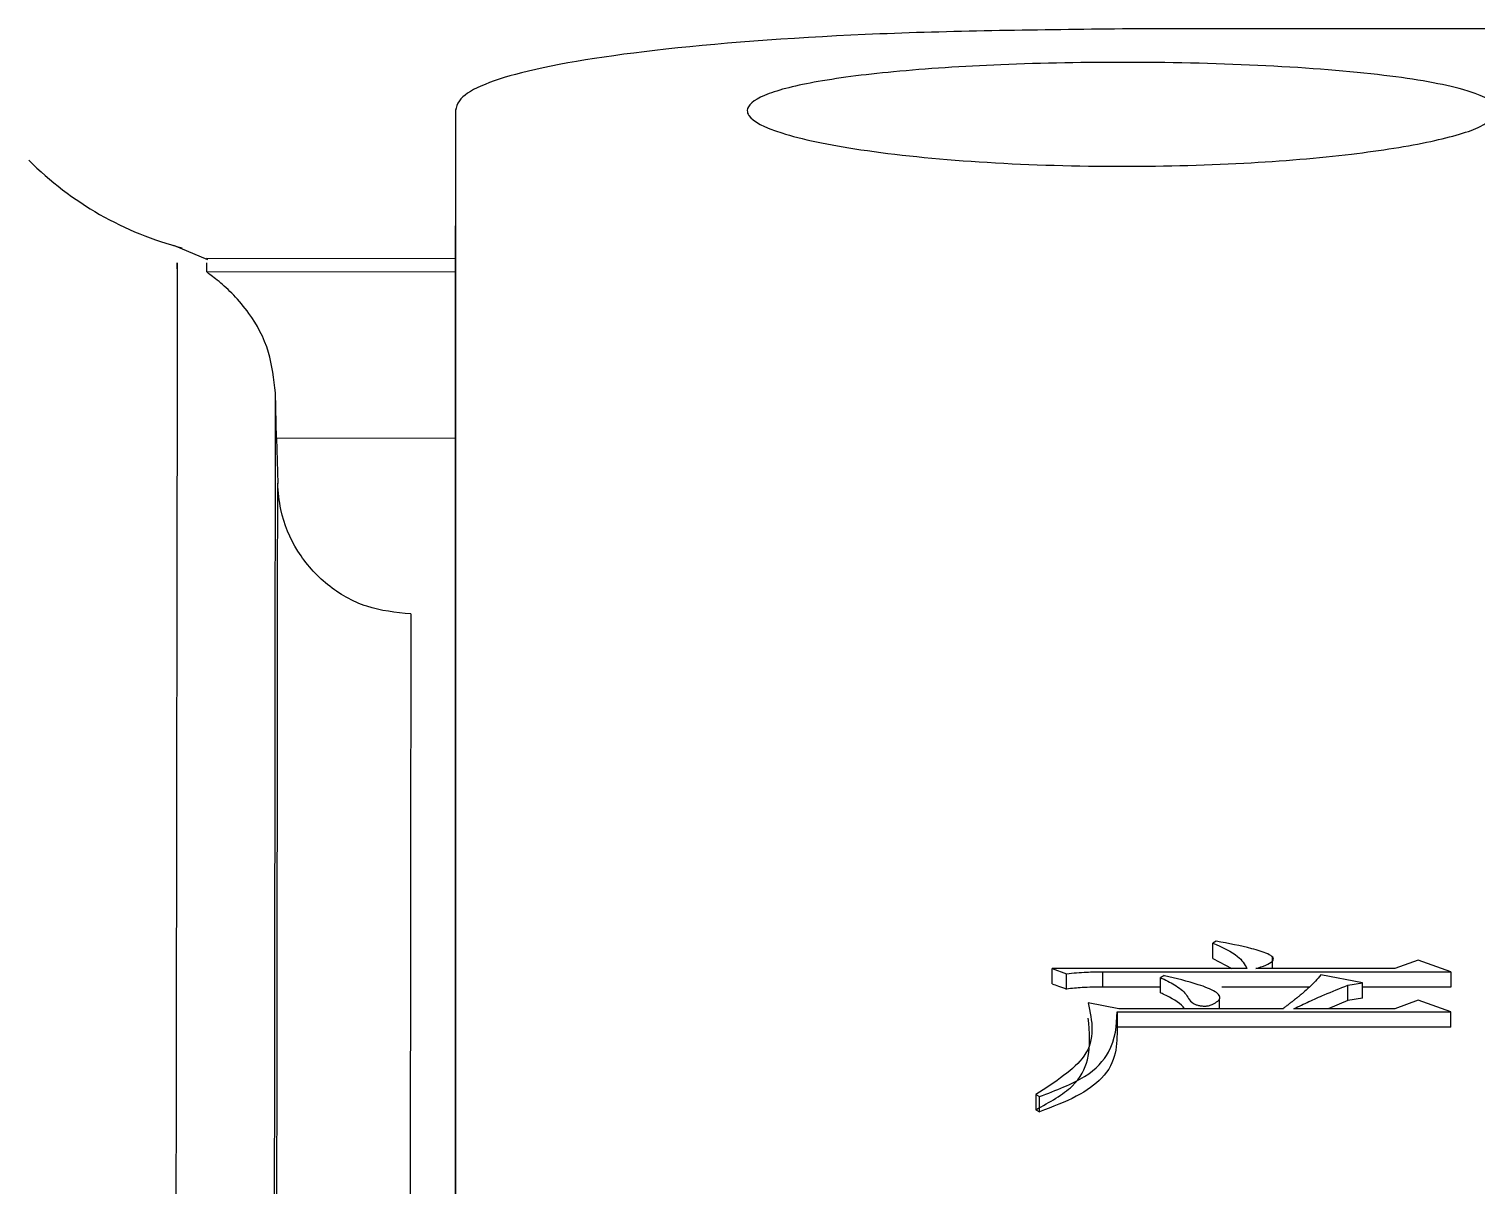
# Model space of a CAD drawing. Header units: millimetres. Extents: x 2003 to 4439, y 563 to 2285.
# Drawn here: x 2502.05 to 2510.73, y 2108.22 to 2115.15 of the extents above; entities that cross this region are included whole.
import ezdxf

# ---------------------------------------------------------------- set-up
doc = ezdxf.new("R2010")
doc.units = ezdxf.units.MM

msp = doc.modelspace()

# ---------------------------------------------------------------- linework, layer by layer
at = {"color": 7, "linetype": 'Continuous', "lineweight": 25}
for p, q in [((2545.61, 2115.1503), (2508.61, 2115.1518)), ((2504.6101, 2114.6691), (2504.61, 2113.9776)), ((2503.1242, 2113.7664), (2502.9207, 2113.8523)), ((2504.6101, 2113.7726), (2503.1169, 2113.7758)), ((2503.1169, 2113.749), (2503.1169, 2113.6976)), ((2503.1169, 2113.6976), (2504.6101, 2113.6944)), ((2503.5306, 2112.967), (2503.5306, 2112.9691)), ((2503.5373, 2112.6977), (2503.5306, 2112.9691)), ((2503.5373, 2112.6977), (2503.544, 2112.4271)), ((2504.6101, 2112.6954), (2503.5373, 2112.6977)), ((2509.1733, 2109.682), (2509.1517, 2109.6706)), ((2509.1517, 2109.5784), (2509.1517, 2109.6706)), ((2509.1517, 2109.5784), (2509.2657, 2109.5177)), ((2509.5102, 2109.5177), (2509.5102, 2109.588)), ((2510.3849, 2109.5675), (2510.2443, 2109.5176)), ((2510.5796, 2109.4984), (2510.3849, 2109.5675)), ((2508.189, 2109.4257), (2508.189, 2109.5177)), ((2508.189, 2109.5177), (2508.2755, 2109.4869)), ((2509.3572, 2109.5177), (2508.189, 2109.5177)), ((2508.2755, 2109.395), (2508.2755, 2109.4869)), ((2508.4919, 2109.4065), (2508.4919, 2109.4984)), ((2508.4919, 2109.4984), (2510.5796, 2109.4984)), ((2508.8381, 2109.3719), (2508.8381, 2109.4638)), ((2510.2443, 2109.5176), (2509.4113, 2109.5177)), ((2510.0495, 2109.4328), (2509.8007, 2109.4791)), ((2510.5796, 2109.4984), (2510.5796, 2109.4065)), ((2508.8381, 2109.4065), (2508.4919, 2109.4065)), ((2509.7329, 2109.4065), (2509.2074, 2109.4065)), ((2509.963, 2109.4173), (2510.0495, 2109.4328)), ((2509.963, 2109.3254), (2509.963, 2109.4173)), ((2510.0495, 2109.3409), (2510.0495, 2109.4328)), ((2510.5796, 2109.4065), (2510.0495, 2109.4065)), ((2508.5892, 2109.2771), (2508.4054, 2109.3123)), ((2509.192, 2109.3505), (2509.192, 2109.3553)), ((2509.192, 2109.2771), (2509.192, 2109.3365)), ((2509.963, 2109.3254), (2509.8449, 2109.277)), ((2510.0495, 2109.3409), (2509.963, 2109.3254)), ((2510.3849, 2109.3278), (2510.2443, 2109.277)), ((2510.5796, 2109.2574), (2510.3849, 2109.3278)), ((2508.5784, 2109.2575), (2508.5784, 2109.1658)), ((2508.5784, 2109.2575), (2510.5796, 2109.2574)), ((2509.5736, 2109.277), (2508.5892, 2109.2771)), ((2510.2443, 2109.277), (2509.6385, 2109.277)), ((2510.5796, 2109.1658), (2510.5796, 2109.2574)), ((2510.5796, 2109.1658), (2508.5784, 2109.1658)), ((2508.0916, 2108.7624), (2508.0916, 2108.6714)), ((2508.0916, 2108.7624), (2508.1133, 2108.7502)), ((2508.1133, 2108.6592), (2508.1133, 2108.7502)), ((2508.0916, 2108.6714), (2508.1133, 2108.6592))]:
    msp.add_line(p, q, dxfattribs=at)
at = {"color": 7, "linetype": 'Continuous', "lineweight": 25, "flags": 128}
msp.add_lwpolyline([(2508.8597, 2109.4753), (2508.8542, 2109.4724), (2508.8461, 2109.4681), (2508.8381, 2109.4638)], dxfattribs=at)
at = {"color": 7, "linetype": 'Continuous', "lineweight": 25}
msp.add_arc((2503.4692, 2115.776), 2, 224.87751, 255.57646, dxfattribs=at)
for points, knots in [([(2508.61, 2115.1518), (2508.1159, 2115.146), (2507.1269, 2115.1346), (2505.8404, 2115.0422), (2504.9581, 2114.9022), (2504.635, 2114.764), (2504.6149, 2114.6819), (2504.6101, 2114.6621)], [0, 0, 0, 0, 0.247809, 0.496064, 0.726764, 0.933891, 1, 1, 1, 1]), ([(2510.8601, 2114.6619), (2510.8394, 2114.6297), (2510.7981, 2114.5654), (2510.4761, 2114.4731), (2509.9878, 2114.3948), (2509.3281, 2114.3397), (2508.5476, 2114.3204), (2507.7344, 2114.3473), (2507.0225, 2114.4197), (2506.5373, 2114.5216), (2506.3752, 2114.6073), (2506.3494, 2114.6841), (2506.4316, 2114.7558), (2506.7412, 2114.8365), (2507.2336, 2114.9004), (2507.8912, 2114.9428), (2508.6723, 2114.9572), (2509.4852, 2114.937), (2510.1976, 2114.8808), (2510.6806, 2114.7954), (2510.8485, 2114.7162), (2510.858, 2114.6715), (2510.8601, 2114.6619)], [0, 0, 0, 0, 0.046277, 0.09272, 0.141716, 0.195191, 0.253686, 0.315262, 0.376912, 0.43437, 0.485817, 0.500005, 0.546255, 0.592702, 0.641799, 0.695156, 0.753515, 0.815398, 0.876863, 0.934161, 0.985737, 1, 1, 1, 1]), ([(2504.6101, 2114.6621), (2504.6101, 2114.5581), (2504.6101, 2114.0373), (2504.6102, 2112.6704), (2504.6103, 2110.5105), (2504.6103, 2107.8921), (2504.6104, 2105.4296), (2504.6104, 2101.9217), (2504.6104, 2098.7788), (2504.6105, 2094.4637), (2504.6105, 2089.7766), (2504.6105, 2084.6444), (2504.6106, 2079.2209), (2504.6106, 2074.6622), (2504.6107, 2068.7397), (2504.6108, 2063.8339), (2504.6109, 2057.155), (2504.6109, 2052.8622), (2504.611, 2049.8611)], [0, 0, 0, 0, 0.020124, 0.100733, 0.181328, 0.221587, 0.302184, 0.342442, 0.423039, 0.463298, 0.543894, 0.624491, 0.664749, 0.745346, 0.785604, 0.8662, 0.906458, 1, 1, 1, 1]), ([(2504.6105, 2083.5721), (2504.6105, 2084.7568), (2504.6105, 2087.0103), (2504.6105, 2091.0506), (2504.6104, 2094.7582), (2504.6104, 2098.9928), (2504.6104, 2102.0668), (2504.6103, 2105.479), (2504.6103, 2108.4564), (2504.6102, 2110.7998), (2504.6101, 2112.7403), (2504.6101, 2113.474), (2504.61, 2113.9708)], [0, 0, 0, 0, 0.072858, 0.13859, 0.270184, 0.335916, 0.467513, 0.533245, 0.664841, 0.796434, 0.862166, 1, 1, 1, 1]), ([(2502.9415, 2113.7141), (2502.9416, 2113.7424), (2502.9419, 2113.8308), (2502.9405, 2112.8445), (2502.9376, 2110.8316), (2502.933, 2107.7689), (2502.9278, 2104.3806), (2502.9227, 2101.0433), (2502.918, 2097.9736), (2502.9125, 2094.3302), (2502.9059, 2090.0595), (2502.8987, 2085.4137), (2502.8909, 2080.4669), (2502.8828, 2075.2966), (2502.8737, 2069.6123), (2502.8638, 2063.4152), (2502.8531, 2056.7314), (2502.8456, 2052.0407), (2502.8418, 2049.6466)], [0, 0, 0, 0, 0.039342, 0.122943, 0.206183, 0.289063, 0.371582, 0.416612, 0.465601, 0.518547, 0.575452, 0.636313, 0.690059, 0.746552, 0.805793, 0.867782, 0.932518, 1, 1, 1, 1]), ([(2503.5306, 2112.9691), (2503.5205, 2113.0532), (2503.4981, 2113.2392), (2503.3632, 2113.4782), (2503.213, 2113.6248), (2503.1254, 2113.6866), (2503.119, 2113.6949), (2503.1169, 2113.6976)], [0, 0, 0, 0, 0.202377, 0.447822, 0.758573, 0.919939, 1, 1, 1, 1]), ([(2503.4468, 2049.5111), (2503.4513, 2052.8103), (2503.4604, 2059.4088), (2503.4733, 2068.8389), (2503.4854, 2077.7195), (2503.4964, 2085.8771), (2503.5061, 2093.1777), (2503.5144, 2099.4948), (2503.5211, 2104.7192), (2503.5261, 2108.7673), (2503.529, 2111.1712), (2503.5303, 2112.4847), (2503.5305, 2112.8063), (2503.5306, 2112.967)], [0, 0, 0, 0, 0.0981345, 0.196269, 0.2944034, 0.3925379, 0.4906723, 0.5888066, 0.686941, 0.7850753, 0.8832097, 0.9416048, 1, 1, 1, 1]), ([(2503.4607, 2049.4624), (2503.464, 2051.8481), (2503.4705, 2056.5547), (2503.4798, 2063.3039), (2503.4884, 2069.6465), (2503.4965, 2075.5416), (2503.5038, 2080.9722), (2503.5115, 2086.7052), (2503.5192, 2092.4739), (2503.5264, 2097.9542), (2503.5322, 2102.4213), (2503.5366, 2105.9442), (2503.5399, 2108.6072), (2503.5421, 2110.5065), (2503.5435, 2111.7375), (2503.5439, 2112.2523), (2503.5439, 2112.4022), (2503.544, 2112.4271)], [0, 0, 0, 0, 0.07139, 0.140843, 0.208359, 0.273937, 0.337578, 0.399281, 0.488173, 0.572709, 0.652888, 0.72871, 0.800173, 0.867277, 0.930021, 0.988406, 1, 1, 1, 1]), ([(2504.342, 2111.644), (2504.2522, 2111.653), (2504.0726, 2111.6711), (2503.8335, 2111.8094), (2503.6529, 2112.0127), (2503.5599, 2112.2321), (2503.5483, 2112.3745), (2503.5439, 2112.4274)], [0, 0, 0, 0, 0.217636, 0.435267, 0.653067, 0.871221, 1, 1, 1, 1]), ([(2504.3421, 2111.644), (2504.342, 2111.5511), (2504.3419, 2111.3812), (2504.3415, 2110.9336), (2504.341, 2110.3931), (2504.3402, 2109.7172), (2504.3393, 2108.9096), (2504.3382, 2107.9696), (2504.3369, 2106.898), (2504.3348, 2105.1885), (2504.3315, 2102.5023), (2504.3263, 2098.3525), (2504.3196, 2093.1362), (2504.3122, 2087.5293), (2504.3046, 2081.8521), (2504.2972, 2076.385), (2504.2889, 2070.3721), (2504.2799, 2063.8245), (2504.2702, 2056.7817), (2504.2633, 2051.8393), (2504.2599, 2049.3253)], [0, 0, 0, 0, 0.037781, 0.069081, 0.100468, 0.131943, 0.163506, 0.195157, 0.226895, 0.258722, 0.330934, 0.408983, 0.49287, 0.582593, 0.645672, 0.711347, 0.779618, 0.850484, 0.923944, 1, 1, 1, 1]), ([(2509.1517, 2109.6706), (2509.2088, 2109.6454), (2509.3097, 2109.601), (2509.3428, 2109.5429), (2509.3572, 2109.5177)], [0, 0, 0, 0, 0.5653913, 1, 1, 1, 1]), ([(2509.4113, 2109.5177), (2509.4315, 2109.5239), (2509.4713, 2109.5362), (2509.508, 2109.5562), (2509.5171, 2109.5735), (2509.5124, 2109.5893), (2509.4698, 2109.6131), (2509.3559, 2109.6469), (2509.2459, 2109.668), (2509.1733, 2109.682)], [0, 0, 0, 0, 0.120783, 0.237942, 0.284243, 0.33082, 0.424981, 0.62081, 1, 1, 1, 1]), ([(2508.2755, 2109.4869), (2508.3153, 2109.4907), (2508.3864, 2109.4976), (2508.4596, 2109.4982), (2508.4918, 2109.4984)], [0, 0, 0, 0, 0.558835, 1, 1, 1, 1]), ([(2508.8381, 2109.4638), (2508.8675, 2109.4496), (2508.931, 2109.4188), (2509.0005, 2109.3645), (2509.0136, 2109.3149), (2509.0658, 2109.296), (2509.0882, 2109.2926), (2509.1115, 2109.2923), (2509.1343, 2109.296), (2509.1599, 2109.3059), (2509.181, 2109.3208), (2509.1973, 2109.3391), (2509.1926, 2109.359), (2509.1556, 2109.3894), (2509.0423, 2109.4306), (2508.9315, 2109.4585), (2508.8604, 2109.4752), (2508.8597, 2109.4753)], [0, 0, 0, 0, 0.117809, 0.254848, 0.391031, 0.410857, 0.430654, 0.450876, 0.468611, 0.491916, 0.540003, 0.576761, 0.613939, 0.66464, 0.78945, 0.997759, 1, 1, 1, 1]), ([(2509.8007, 2109.4791), (2509.7795, 2109.4546), (2509.7477, 2109.4178), (2509.7041, 2109.3809), (2509.6866, 2109.3663), (2509.6795, 2109.3604), (2509.6723, 2109.3545), (2509.666, 2109.3494), (2509.6615, 2109.3458), (2509.6579, 2109.3429), (2509.6543, 2109.3399), (2509.6506, 2109.337), (2509.6469, 2109.3341), (2509.6423, 2109.3305), (2509.6387, 2109.3276), (2509.635, 2109.3247), (2509.6313, 2109.3217), (2509.6276, 2109.3188), (2509.6229, 2109.3152), (2509.6192, 2109.3123), (2509.6145, 2109.3087), (2509.6108, 2109.3058), (2509.607, 2109.3029), (2509.6033, 2109.3), (2509.5995, 2109.2971), (2509.5948, 2109.2934), (2509.5911, 2109.2905), (2509.5864, 2109.2869), (2509.5826, 2109.284), (2509.578, 2109.2805), (2509.5753, 2109.2784), (2509.5736, 2109.277)], [0, 0, 0, 0, 0.353012, 0.528911, 0.550896, 0.572881, 0.61685, 0.638835, 0.649827, 0.671812, 0.682805, 0.693797, 0.715782, 0.726774, 0.748759, 0.759751, 0.770744, 0.792728, 0.803721, 0.825705, 0.836698, 0.858683, 0.869675, 0.880667, 0.902652, 0.913644, 0.935629, 0.946622, 0.968606, 0.979599, 1, 1, 1, 1]), ([(2508.189, 2109.4257), (2508.2013, 2109.4213), (2508.2219, 2109.414), (2508.2508, 2109.4038), (2508.2673, 2109.3979), (2508.2755, 2109.395)], [0, 0, 0, 0, 0.4286101, 0.7143044, 1, 1, 1, 1]), ([(2508.4919, 2109.4065), (2508.4508, 2109.4061), (2508.3775, 2109.4052), (2508.3066, 2109.3981), (2508.2755, 2109.395)], [0, 0, 0, 0, 0.561086, 1, 1, 1, 1]), ([(2509.6385, 2109.277), (2509.6685, 2109.2911), (2509.7284, 2109.3193), (2509.8338, 2109.3671), (2509.9149, 2109.3986), (2509.963, 2109.4173)], [0, 0, 0, 0, 0.28957, 0.579171, 1, 1, 1, 1]), ([(2508.4054, 2109.3123), (2508.428, 2109.203), (2508.4685, 2109.007), (2508.2073, 2108.8375), (2508.0916, 2108.7624)], [0, 0, 0, 0, 0.55707, 1, 1, 1, 1]), ([(2508.9844, 2109.2771), (2508.9811, 2109.281), (2508.9546, 2109.3124), (2508.8991, 2109.3436), (2508.845, 2109.3687), (2508.8381, 2109.3719)], [0, 0, 0, 0, 0.110635, 0.886447, 1, 1, 1, 1]), ([(2508.0916, 2108.6714), (2508.1734, 2108.7168), (2508.3349, 2108.8066), (2508.4265, 2109.0017), (2508.4134, 2109.1376), (2508.4054, 2109.2206)], [0, 0, 0, 0, 0.284866, 0.563033, 1, 1, 1, 1]), ([(2508.1133, 2108.7502), (2508.2121, 2108.7878), (2508.4063, 2108.8617), (2508.5687, 2109.0446), (2508.5747, 2109.1769), (2508.5784, 2109.2575)], [0, 0, 0, 0, 0.2878172, 0.565935, 1, 1, 1, 1]), ([(2508.5784, 2109.1658), (2508.5777, 2109.0611), (2508.5767, 2108.9144), (2508.3435, 2108.7462), (2508.1907, 2108.6885), (2508.1133, 2108.6592)], [0, 0, 0, 0, 0.551532, 0.772844, 1, 1, 1, 1])]:
    msp.add_open_spline(points, degree=3, knots=knots, dxfattribs=at)

doc.saveas('drawing.dxf')
